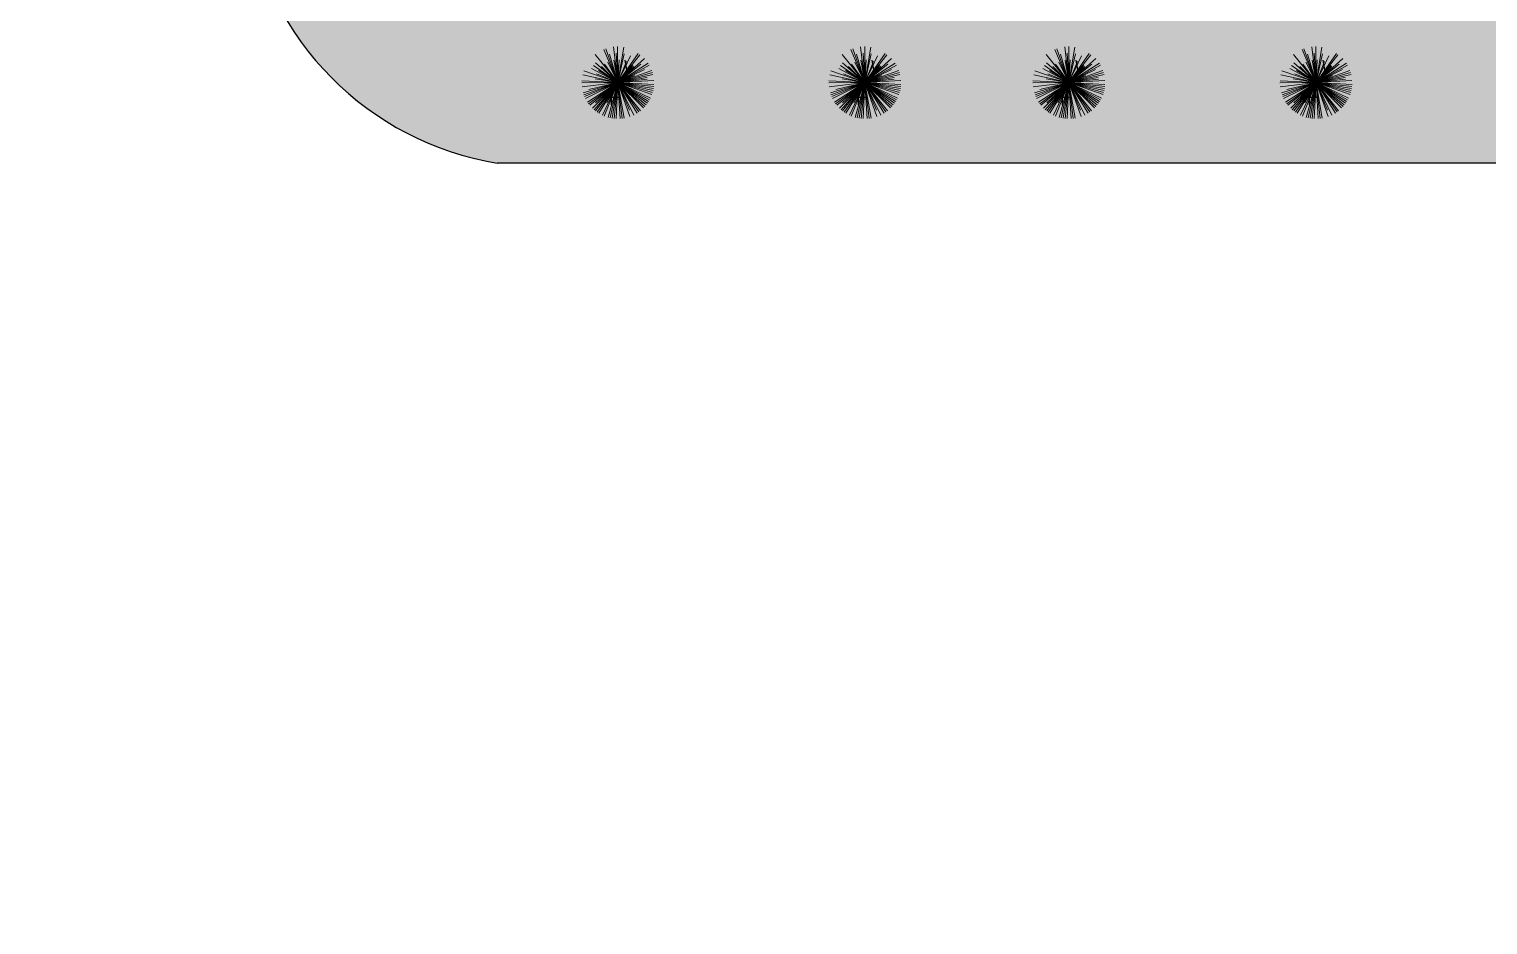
# Model space of a CAD drawing. Header units: millimetres. Extents: x -1544140 to 7445918, y -1294905 to 2019878.
# Drawn here: x 1790708 to 1794939, y 33135 to 35731 of the extents above; entities that cross this region are included whole.
import ezdxf

# ---------------------------------------------------------------- set-up
doc = ezdxf.new("R2010")
doc.units = ezdxf.units.MM
doc.header["$MEASUREMENT"] = 0
doc.layers.add('marc det', color=74, linetype='Continuous', lineweight=18)
picture_1 = doc.add_image_def('image5.png', size_in_pixel=(1482, 826))

msp = doc.modelspace()

# ---------------------------------------------------------------- hatches: boundary and pattern name
at = {"true_color": 0x8dc133, "transparency": 33554687}
h = msp.add_hatch(color=65, dxfattribs=at)
h.dxf.hatch_style = 1
h.paths.add_polyline_path([(1798292.4, 35898), (1798292.4, 39994.8, 0.352206), (1797396.1, 40698.8), (1791984.2, 40698.8, 0.266602), (1791340.6, 40009.7), (1791340.6, 36073, 0.323619), (1792065.9, 35342.5), (1797799.2, 35342.5, 0.388077)])
h.paths.add_polyline_path([(1797765.6, 35798.1), (1792109.9, 35798.1, -0.285044), (1791796.1, 36115.1), (1791796.1, 39948.3, -0.211803), (1792064.2, 40243.2), (1797399.2, 40243.2, -0.326949), (1797836.8, 39933.6), (1797836.8, 35893.4, -0.351898)], flags=16)

# ---------------------------------------------------------------- linework, layer by layer
at = {"color": 116, "lineweight": -2, "true_color": 0x136734}
for p, q in [((1792442.4, 35607.2), (1792436.5, 35640.6)), ((1793158.9, 35607.2), (1793153, 35640.6)), ((1793750.7, 35607.2), (1793744.8, 35640.6)), ((1794467.1, 35607.2), (1794461.3, 35640.6))]:
    msp.add_line(p, q, dxfattribs=at)
at = {"color": 116, "true_color": 0x136734}
for p, q in [((1792395.9, 35555.6), (1792395.9, 35511.3)), ((1793112.4, 35555.6), (1793112.4, 35511.3)), ((1793704.2, 35555.6), (1793704.2, 35511.3)), ((1794420.7, 35555.6), (1794420.7, 35511.3)), ((1792373.8, 35533.4), (1792418.1, 35533.4)), ((1793090.2, 35533.4), (1793134.5, 35533.4)), ((1793682.1, 35533.4), (1793726.4, 35533.4)), ((1794398.5, 35533.4), (1794442.8, 35533.4))]:
    msp.add_line(p, q, dxfattribs=at)
msp.add_lwpolyline([(1797799.2, 35342.5), (1792065.9, 35342.5)])
msp.add_arc((1792208.4, 36209.4), 878.5, 188.9332, 260.6635)
at = {"layer": 'marc det', "color": 116, "true_color": 0x136734}
for p, q in [((1792415.7, 35575.8), (1792375.1, 35672.1)), ((1792415.7, 35575.8), (1792380.6, 35674.2)), ((1792415.7, 35575.8), (1792403.4, 35679.6)), ((1792415.7, 35575.8), (1792410.4, 35661.6)), ((1792415.7, 35575.8), (1792415.1, 35680.3)), ((1792415.7, 35575.8), (1792432.6, 35678.9)), ((1793132.1, 35575.8), (1793091.6, 35672.1)), ((1793132.1, 35575.8), (1793097, 35674.2)), ((1793132.1, 35575.8), (1793119.8, 35679.6)), ((1793132.1, 35575.8), (1793126.8, 35661.6)), ((1793132.1, 35575.8), (1793131.5, 35680.3)), ((1793132.1, 35575.8), (1793149, 35678.9)), ((1793724, 35575.8), (1793683.4, 35672.1)), ((1793724, 35575.8), (1793688.9, 35674.2)), ((1793724, 35575.8), (1793711.6, 35679.6)), ((1793724, 35575.8), (1793718.6, 35661.6)), ((1793724, 35575.8), (1793723.3, 35680.3)), ((1793724, 35575.8), (1793740.9, 35678.9)), ((1794440.4, 35575.8), (1794399.8, 35672.1)), ((1794440.4, 35575.8), (1794405.3, 35674.2)), ((1794440.4, 35575.8), (1794428.1, 35679.6)), ((1794440.4, 35575.8), (1794435.1, 35661.6)), ((1794440.4, 35575.8), (1794439.8, 35680.3)), ((1794440.4, 35575.8), (1794457.3, 35678.9)), ((1792415.7, 35575.8), (1792344.8, 35625.5)), ((1792344.8, 35625.5), (1792415.7, 35575.8)), ((1792415.7, 35575.8), (1792350.1, 35657.1)), ((1792415.7, 35575.8), (1792350.9, 35633)), ((1792415.7, 35575.8), (1792368.4, 35622.5)), ((1792415.7, 35575.8), (1792377, 35629.7)), ((1792415.7, 35575.8), (1792386.6, 35635.3)), ((1792415.7, 35575.8), (1792391.4, 35658.4)), ((1792415.7, 35575.8), (1792404.2, 35640.9)), ((1792414.7, 35574.7), (1792474.6, 35660.3)), ((1792474.6, 35660.3), (1792414.7, 35574.7)), ((1792414.7, 35574.7), (1792479.3, 35656.8)), ((1792415.7, 35575.8), (1792434.3, 35659.7)), ((1792415.7, 35575.8), (1792452.5, 35653.3)), ((1792415.7, 35575.8), (1792493.2, 35645.9)), ((1792415.7, 35575.8), (1792419, 35641.7)), ((1792415.7, 35575.8), (1792440.5, 35636.8)), ((1792415.7, 35575.8), (1792503.8, 35631.9)), ((1792415.7, 35575.8), (1792482.4, 35629.7)), ((1792415.7, 35575.8), (1792506.8, 35626.9)), ((1792415.7, 35575.8), (1792459.2, 35625.1)), ((1792415.7, 35575.8), (1792461.9, 35622.6)), ((1793132.1, 35575.8), (1793061.3, 35625.5)), ((1793061.3, 35625.5), (1793132.1, 35575.8)), ((1793132.1, 35575.8), (1793066.5, 35657.1)), ((1793132.1, 35575.8), (1793067.3, 35633)), ((1793132.1, 35575.8), (1793084.9, 35622.5)), ((1793132.1, 35575.8), (1793093.4, 35629.7)), ((1793132.1, 35575.8), (1793103, 35635.3)), ((1793132.1, 35575.8), (1793107.8, 35658.4)), ((1793132.1, 35575.8), (1793120.7, 35640.9)), ((1793131.1, 35574.7), (1793191.1, 35660.3)), ((1793191.1, 35660.3), (1793131.1, 35574.7)), ((1793131.1, 35574.7), (1793195.8, 35656.8)), ((1793132.1, 35575.8), (1793150.7, 35659.7)), ((1793132.1, 35575.8), (1793168.9, 35653.3)), ((1793132.1, 35575.8), (1793209.6, 35645.9)), ((1793132.1, 35575.8), (1793135.4, 35641.7)), ((1793132.1, 35575.8), (1793157, 35636.8)), ((1793132.1, 35575.8), (1793220.3, 35631.9)), ((1793132.1, 35575.8), (1793198.9, 35629.7)), ((1793132.1, 35575.8), (1793223.3, 35626.9)), ((1793132.1, 35575.8), (1793175.7, 35625.1)), ((1793132.1, 35575.8), (1793178.4, 35622.6)), ((1793724, 35575.8), (1793653.1, 35625.5)), ((1793653.1, 35625.5), (1793724, 35575.8)), ((1793724, 35575.8), (1793658.3, 35657.1)), ((1793724, 35575.8), (1793659.2, 35633)), ((1793724, 35575.8), (1793676.7, 35622.5)), ((1793724, 35575.8), (1793685.3, 35629.7)), ((1793724, 35575.8), (1793694.9, 35635.3)), ((1793724, 35575.8), (1793699.6, 35658.4)), ((1793724, 35575.8), (1793712.5, 35640.9)), ((1793723, 35574.7), (1793782.9, 35660.3)), ((1793782.9, 35660.3), (1793723, 35574.7)), ((1793723, 35574.7), (1793787.6, 35656.8)), ((1793724, 35575.8), (1793742.6, 35659.7)), ((1793724, 35575.8), (1793760.7, 35653.3)), ((1793724, 35575.8), (1793801.5, 35645.9)), ((1793724, 35575.8), (1793727.3, 35641.7)), ((1793724, 35575.8), (1793748.8, 35636.8)), ((1793724, 35575.8), (1793812.1, 35631.9)), ((1793724, 35575.8), (1793790.7, 35629.7)), ((1793724, 35575.8), (1793815.1, 35626.9)), ((1793724, 35575.8), (1793767.5, 35625.1)), ((1793724, 35575.8), (1793770.2, 35622.6)), ((1794440.4, 35575.8), (1794369.6, 35625.5)), ((1794369.6, 35625.5), (1794440.4, 35575.8)), ((1794440.4, 35575.8), (1794374.8, 35657.1)), ((1794440.4, 35575.8), (1794375.6, 35633)), ((1794440.4, 35575.8), (1794393.2, 35622.5)), ((1794440.4, 35575.8), (1794401.7, 35629.7)), ((1794440.4, 35575.8), (1794411.3, 35635.3)), ((1794440.4, 35575.8), (1794416.1, 35658.4)), ((1794440.4, 35575.8), (1794429, 35640.9)), ((1794439.4, 35574.7), (1794499.4, 35660.3)), ((1794499.4, 35660.3), (1794439.4, 35574.7)), ((1794439.4, 35574.7), (1794504.1, 35656.8)), ((1794440.4, 35575.8), (1794459, 35659.7)), ((1794440.4, 35575.8), (1794477.2, 35653.3)), ((1794440.4, 35575.8), (1794517.9, 35645.9)), ((1794440.4, 35575.8), (1794443.7, 35641.7)), ((1794440.4, 35575.8), (1794465.2, 35636.8)), ((1794440.4, 35575.8), (1794528.5, 35631.9)), ((1794440.4, 35575.8), (1794507.1, 35629.7)), ((1794440.4, 35575.8), (1794531.6, 35626.9)), ((1794440.4, 35575.8), (1794484, 35625.1)), ((1794440.4, 35575.8), (1794486.6, 35622.6)), ((1792415.7, 35575.8), (1792311.3, 35581.1)), ((1792415.7, 35575.8), (1792313.7, 35598.5)), ((1792415.7, 35575.8), (1792316.9, 35609.7)), ((1792415.7, 35575.8), (1792339.7, 35617.2)), ((1792415.7, 35575.8), (1792349.8, 35586.6)), ((1792415.7, 35575.8), (1792353.9, 35601)), ((1792415.7, 35575.8), (1792359.1, 35610.9)), ((1792415.7, 35575.8), (1792492.8, 35613.5)), ((1792415.7, 35575.8), (1792514.1, 35610.9)), ((1792415.7, 35575.8), (1792515.9, 35605.3)), ((1792415.7, 35575.8), (1792517.4, 35599.7)), ((1792415.7, 35575.8), (1792463.8, 35596.1)), ((1792415.7, 35575.8), (1792500.2, 35590.7)), ((1792415.7, 35575.8), (1792501, 35585.9)), ((1792415.7, 35575.8), (1792520, 35582.3)), ((1793132.1, 35575.8), (1793027.8, 35581.1)), ((1793132.1, 35575.8), (1793030.1, 35598.5)), ((1793132.1, 35575.8), (1793033.3, 35609.7)), ((1793132.1, 35575.8), (1793056.1, 35617.2)), ((1793132.1, 35575.8), (1793066.2, 35586.6)), ((1793132.1, 35575.8), (1793070.4, 35601)), ((1793132.1, 35575.8), (1793075.6, 35610.9)), ((1793132.1, 35575.8), (1793209.2, 35613.5)), ((1793132.1, 35575.8), (1793230.5, 35610.9)), ((1793132.1, 35575.8), (1793232.4, 35605.3)), ((1793132.1, 35575.8), (1793233.9, 35599.7)), ((1793132.1, 35575.8), (1793180.3, 35596.1)), ((1793132.1, 35575.8), (1793216.7, 35590.7)), ((1793132.1, 35575.8), (1793217.4, 35585.9)), ((1793132.1, 35575.8), (1793236.4, 35582.3)), ((1793724, 35575.8), (1793619.6, 35581.1)), ((1793724, 35575.8), (1793622, 35598.5)), ((1793724, 35575.8), (1793625.1, 35609.7)), ((1793724, 35575.8), (1793647.9, 35617.2)), ((1793724, 35575.8), (1793658.1, 35586.6)), ((1793724, 35575.8), (1793662.2, 35601)), ((1793724, 35575.8), (1793667.4, 35610.9)), ((1793724, 35575.8), (1793801, 35613.5)), ((1793724, 35575.8), (1793822.4, 35610.9)), ((1793724, 35575.8), (1793824.2, 35605.3)), ((1793724, 35575.8), (1793825.7, 35599.7)), ((1793724, 35575.8), (1793772.1, 35596.1)), ((1793724, 35575.8), (1793808.5, 35590.7)), ((1793724, 35575.8), (1793809.2, 35585.9)), ((1793724, 35575.8), (1793828.2, 35582.3)), ((1794440.4, 35575.8), (1794336.1, 35581.1)), ((1794440.4, 35575.8), (1794338.4, 35598.5)), ((1794440.4, 35575.8), (1794341.6, 35609.7)), ((1794440.4, 35575.8), (1794364.4, 35617.2)), ((1794440.4, 35575.8), (1794374.5, 35586.6)), ((1794440.4, 35575.8), (1794378.7, 35601)), ((1794440.4, 35575.8), (1794383.8, 35610.9)), ((1794440.4, 35575.8), (1794517.5, 35613.5)), ((1794440.4, 35575.8), (1794538.8, 35610.9)), ((1794440.4, 35575.8), (1794540.6, 35605.3)), ((1794440.4, 35575.8), (1794542.1, 35599.7)), ((1794440.4, 35575.8), (1794488.6, 35596.1)), ((1794440.4, 35575.8), (1794525, 35590.7)), ((1794440.4, 35575.8), (1794525.7, 35585.9)), ((1794440.4, 35575.8), (1794544.7, 35582.3)), ((1792415.7, 35575.8), (1792311.2, 35575.2)), ((1792415.7, 35575.8), (1792311.9, 35563.5)), ((1792415.7, 35575.8), (1792315.5, 35546.3)), ((1792415.7, 35575.8), (1792317.3, 35540.7)), ((1792415.7, 35575.8), (1792319.4, 35535.3)), ((1792415.7, 35575.8), (1792321.8, 35529.9)), ((1792415.7, 35575.8), (1792327.5, 35519.7)), ((1792415.7, 35575.8), (1792330.8, 35514.8)), ((1792415.7, 35575.8), (1792331.1, 35556)), ((1792415.7, 35575.8), (1792334.4, 35510.2)), ((1792415.7, 35575.8), (1792342.2, 35501.5)), ((1792415.7, 35575.8), (1792346.5, 35497.5)), ((1792415.7, 35575.8), (1792351, 35493.7)), ((1792415.7, 35575.8), (1792351.2, 35517.5)), ((1792355.7, 35490.2), (1792415.7, 35575.8)), ((1792415.7, 35575.8), (1792355.7, 35490.2)), ((1792415.7, 35575.8), (1792360.6, 35487)), ((1792415.7, 35575.8), (1792370.9, 35481.4)), ((1792415.7, 35575.8), (1792376.3, 35479)), ((1792415.7, 35575.8), (1792383.6, 35517)), ((1792415.7, 35575.8), (1792387.4, 35475.2)), ((1792415.7, 35575.8), (1792393, 35473.8)), ((1792415.7, 35575.8), (1792398.8, 35472.7)), ((1792415.7, 35575.8), (1792404.6, 35471.9)), ((1792415.7, 35575.8), (1792410.4, 35471.5)), ((1792415.7, 35575.8), (1792520, 35570.6)), ((1792415.7, 35575.8), (1792450.8, 35477.4)), ((1792415.7, 35575.8), (1792428, 35472.1)), ((1792415.7, 35575.8), (1792433.8, 35472.9)), ((1792415.7, 35575.8), (1792422.2, 35471.5)), ((1792415.7, 35575.8), (1792449.3, 35496)), ((1792415.7, 35575.8), (1792461.6, 35481.9)), ((1792415.7, 35575.8), (1792471.8, 35487.7)), ((1792415.7, 35575.8), (1792476.7, 35491)), ((1792415.7, 35575.8), (1792481.3, 35494.5)), ((1792415.7, 35575.8), (1792490, 35502.4)), ((1792415.7, 35575.8), (1792494, 35506.7)), ((1792415.7, 35575.8), (1792497.8, 35511.2)), ((1792501.3, 35515.9), (1792415.7, 35575.8)), ((1792415.7, 35575.8), (1792504.5, 35520.8)), ((1792415.7, 35575.8), (1792507.4, 35525.8)), ((1792415.7, 35575.8), (1792510.1, 35531)), ((1792415.7, 35575.8), (1792517.7, 35553.2)), ((1792415.7, 35575.8), (1792518.8, 35558.9)), ((1792415.7, 35575.8), (1792519.6, 35564.7)), ((1792415.7, 35575.8), (1792514.5, 35541.9)), ((1792415.7, 35575.8), (1792516.3, 35547.5)), ((1793132.1, 35575.8), (1793027.6, 35575.2)), ((1793132.1, 35575.8), (1793028.4, 35563.5)), ((1793132.1, 35575.8), (1793031.9, 35546.3)), ((1793132.1, 35575.8), (1793033.7, 35540.7)), ((1793132.1, 35575.8), (1793035.8, 35535.3)), ((1793132.1, 35575.8), (1793038.3, 35529.9)), ((1793132.1, 35575.8), (1793044, 35519.7)), ((1793132.1, 35575.8), (1793047.3, 35514.8)), ((1793132.1, 35575.8), (1793047.5, 35556)), ((1793132.1, 35575.8), (1793050.8, 35510.2)), ((1793132.1, 35575.8), (1793058.7, 35501.5)), ((1793132.1, 35575.8), (1793063, 35497.5)), ((1793132.1, 35575.8), (1793067.5, 35493.7)), ((1793132.1, 35575.8), (1793067.6, 35517.5)), ((1793072.2, 35490.2), (1793132.1, 35575.8)), ((1793132.1, 35575.8), (1793072.2, 35490.2)), ((1793132.1, 35575.8), (1793077.1, 35487)), ((1793132.1, 35575.8), (1793087.4, 35481.4)), ((1793132.1, 35575.8), (1793092.7, 35479)), ((1793132.1, 35575.8), (1793100.1, 35517)), ((1793132.1, 35575.8), (1793103.8, 35475.2)), ((1793132.1, 35575.8), (1793109.5, 35473.8)), ((1793132.1, 35575.8), (1793115.2, 35472.7)), ((1793132.1, 35575.8), (1793121, 35471.9)), ((1793132.1, 35575.8), (1793126.9, 35471.5)), ((1793132.1, 35575.8), (1793236.5, 35570.6)), ((1793132.1, 35575.8), (1793167.2, 35477.4)), ((1793132.1, 35575.8), (1793144.4, 35472.1)), ((1793132.1, 35575.8), (1793150.2, 35472.9)), ((1793132.1, 35575.8), (1793138.6, 35471.5)), ((1793132.1, 35575.8), (1793165.7, 35496)), ((1793132.1, 35575.8), (1793178, 35481.9)), ((1793132.1, 35575.8), (1793188.2, 35487.7)), ((1793132.1, 35575.8), (1793193.1, 35491)), ((1793132.1, 35575.8), (1793197.8, 35494.5)), ((1793132.1, 35575.8), (1793206.5, 35502.4)), ((1793132.1, 35575.8), (1793210.5, 35506.7)), ((1793132.1, 35575.8), (1793214.2, 35511.2)), ((1793217.7, 35515.9), (1793132.1, 35575.8)), ((1793132.1, 35575.8), (1793220.9, 35520.8)), ((1793132.1, 35575.8), (1793223.9, 35525.8)), ((1793132.1, 35575.8), (1793226.5, 35531)), ((1793132.1, 35575.8), (1793234.1, 35553.2)), ((1793132.1, 35575.8), (1793235.2, 35558.9)), ((1793132.1, 35575.8), (1793236, 35564.7)), ((1793132.1, 35575.8), (1793231, 35541.9)), ((1793132.1, 35575.8), (1793232.7, 35547.5)), ((1793724, 35575.8), (1793619.5, 35575.2)), ((1793724, 35575.8), (1793620.2, 35563.5)), ((1793724, 35575.8), (1793623.7, 35546.3)), ((1793724, 35575.8), (1793625.5, 35540.7)), ((1793724, 35575.8), (1793627.7, 35535.3)), ((1793724, 35575.8), (1793630.1, 35529.9)), ((1793724, 35575.8), (1793635.8, 35519.7)), ((1793724, 35575.8), (1793639.1, 35514.8)), ((1793724, 35575.8), (1793639.4, 35556)), ((1793724, 35575.8), (1793642.7, 35510.2)), ((1793724, 35575.8), (1793650.5, 35501.5)), ((1793724, 35575.8), (1793654.8, 35497.5)), ((1793724, 35575.8), (1793659.3, 35493.7)), ((1793724, 35575.8), (1793659.5, 35517.5)), ((1793664, 35490.2), (1793724, 35575.8)), ((1793724, 35575.8), (1793664, 35490.2)), ((1793724, 35575.8), (1793668.9, 35487)), ((1793724, 35575.8), (1793679.2, 35481.4)), ((1793724, 35575.8), (1793684.6, 35479)), ((1793724, 35575.8), (1793691.9, 35517)), ((1793724, 35575.8), (1793695.6, 35475.2)), ((1793724, 35575.8), (1793701.3, 35473.8)), ((1793724, 35575.8), (1793707.1, 35472.7)), ((1793724, 35575.8), (1793712.9, 35471.9)), ((1793724, 35575.8), (1793718.7, 35471.5)), ((1793724, 35575.8), (1793828.3, 35570.6)), ((1793724, 35575.8), (1793759.1, 35477.4)), ((1793724, 35575.8), (1793736.3, 35472.1)), ((1793724, 35575.8), (1793742.1, 35472.9)), ((1793724, 35575.8), (1793730.4, 35471.5)), ((1793724, 35575.8), (1793757.6, 35496)), ((1793724, 35575.8), (1793769.9, 35481.9)), ((1793724, 35575.8), (1793780.1, 35487.7)), ((1793724, 35575.8), (1793784.9, 35491)), ((1793724, 35575.8), (1793789.6, 35494.5)), ((1793724, 35575.8), (1793798.3, 35502.4)), ((1793724, 35575.8), (1793802.3, 35506.7)), ((1793724, 35575.8), (1793806, 35511.2)), ((1793809.5, 35515.9), (1793724, 35575.8)), ((1793724, 35575.8), (1793812.8, 35520.8)), ((1793724, 35575.8), (1793815.7, 35525.8)), ((1793724, 35575.8), (1793818.4, 35531)), ((1793724, 35575.8), (1793826, 35553.2)), ((1793724, 35575.8), (1793827.1, 35558.9)), ((1793724, 35575.8), (1793827.9, 35564.7)), ((1793724, 35575.8), (1793822.8, 35541.9)), ((1793724, 35575.8), (1793824.5, 35547.5)), ((1794440.4, 35575.8), (1794335.9, 35575.2)), ((1794440.4, 35575.8), (1794336.6, 35563.5)), ((1794440.4, 35575.8), (1794340.2, 35546.3)), ((1794440.4, 35575.8), (1794342, 35540.7)), ((1794440.4, 35575.8), (1794344.1, 35535.3)), ((1794440.4, 35575.8), (1794346.5, 35529.9)), ((1794440.4, 35575.8), (1794352.3, 35519.7)), ((1794440.4, 35575.8), (1794355.6, 35514.8)), ((1794440.4, 35575.8), (1794355.8, 35556)), ((1794440.4, 35575.8), (1794359.1, 35510.2)), ((1794440.4, 35575.8), (1794367, 35501.5)), ((1794440.4, 35575.8), (1794371.2, 35497.5)), ((1794440.4, 35575.8), (1794375.7, 35493.7)), ((1794440.4, 35575.8), (1794375.9, 35517.5)), ((1794380.5, 35490.2), (1794440.4, 35575.8)), ((1794440.4, 35575.8), (1794380.5, 35490.2)), ((1794440.4, 35575.8), (1794385.3, 35487)), ((1794440.4, 35575.8), (1794395.6, 35481.4)), ((1794440.4, 35575.8), (1794401, 35479)), ((1794440.4, 35575.8), (1794408.4, 35517)), ((1794440.4, 35575.8), (1794412.1, 35475.2)), ((1794440.4, 35575.8), (1794417.8, 35473.8)), ((1794440.4, 35575.8), (1794423.5, 35472.7)), ((1794440.4, 35575.8), (1794429.3, 35471.9)), ((1794440.4, 35575.8), (1794435.2, 35471.5)), ((1794440.4, 35575.8), (1794544.8, 35570.6)), ((1794440.4, 35575.8), (1794475.5, 35477.4)), ((1794440.4, 35575.8), (1794452.7, 35472.1)), ((1794440.4, 35575.8), (1794458.5, 35472.9)), ((1794440.4, 35575.8), (1794446.9, 35471.5)), ((1794440.4, 35575.8), (1794474, 35496)), ((1794440.4, 35575.8), (1794486.3, 35481.9)), ((1794440.4, 35575.8), (1794496.5, 35487.7)), ((1794440.4, 35575.8), (1794501.4, 35491)), ((1794440.4, 35575.8), (1794506, 35494.5)), ((1794440.4, 35575.8), (1794514.7, 35502.4)), ((1794440.4, 35575.8), (1794518.7, 35506.7)), ((1794440.4, 35575.8), (1794522.5, 35511.2)), ((1794526, 35515.9), (1794440.4, 35575.8)), ((1794440.4, 35575.8), (1794529.2, 35520.8)), ((1794440.4, 35575.8), (1794532.2, 35525.8)), ((1794440.4, 35575.8), (1794534.8, 35531)), ((1794440.4, 35575.8), (1794542.4, 35553.2)), ((1794440.4, 35575.8), (1794543.5, 35558.9)), ((1794440.4, 35575.8), (1794544.3, 35564.7)), ((1794440.4, 35575.8), (1794539.2, 35541.9)), ((1794440.4, 35575.8), (1794541, 35547.5))]:
    msp.add_line(p, q, dxfattribs=at)

# ---------------------------------------------------------------- pictures from other files: only their frames are drawn
image = msp.add_image(picture_1, insert=(1748459.4, -24499.6), size_in_units=(203261.5, 113288.8))
image.dxf.flags = 7

doc.saveas('drawing.dxf')
